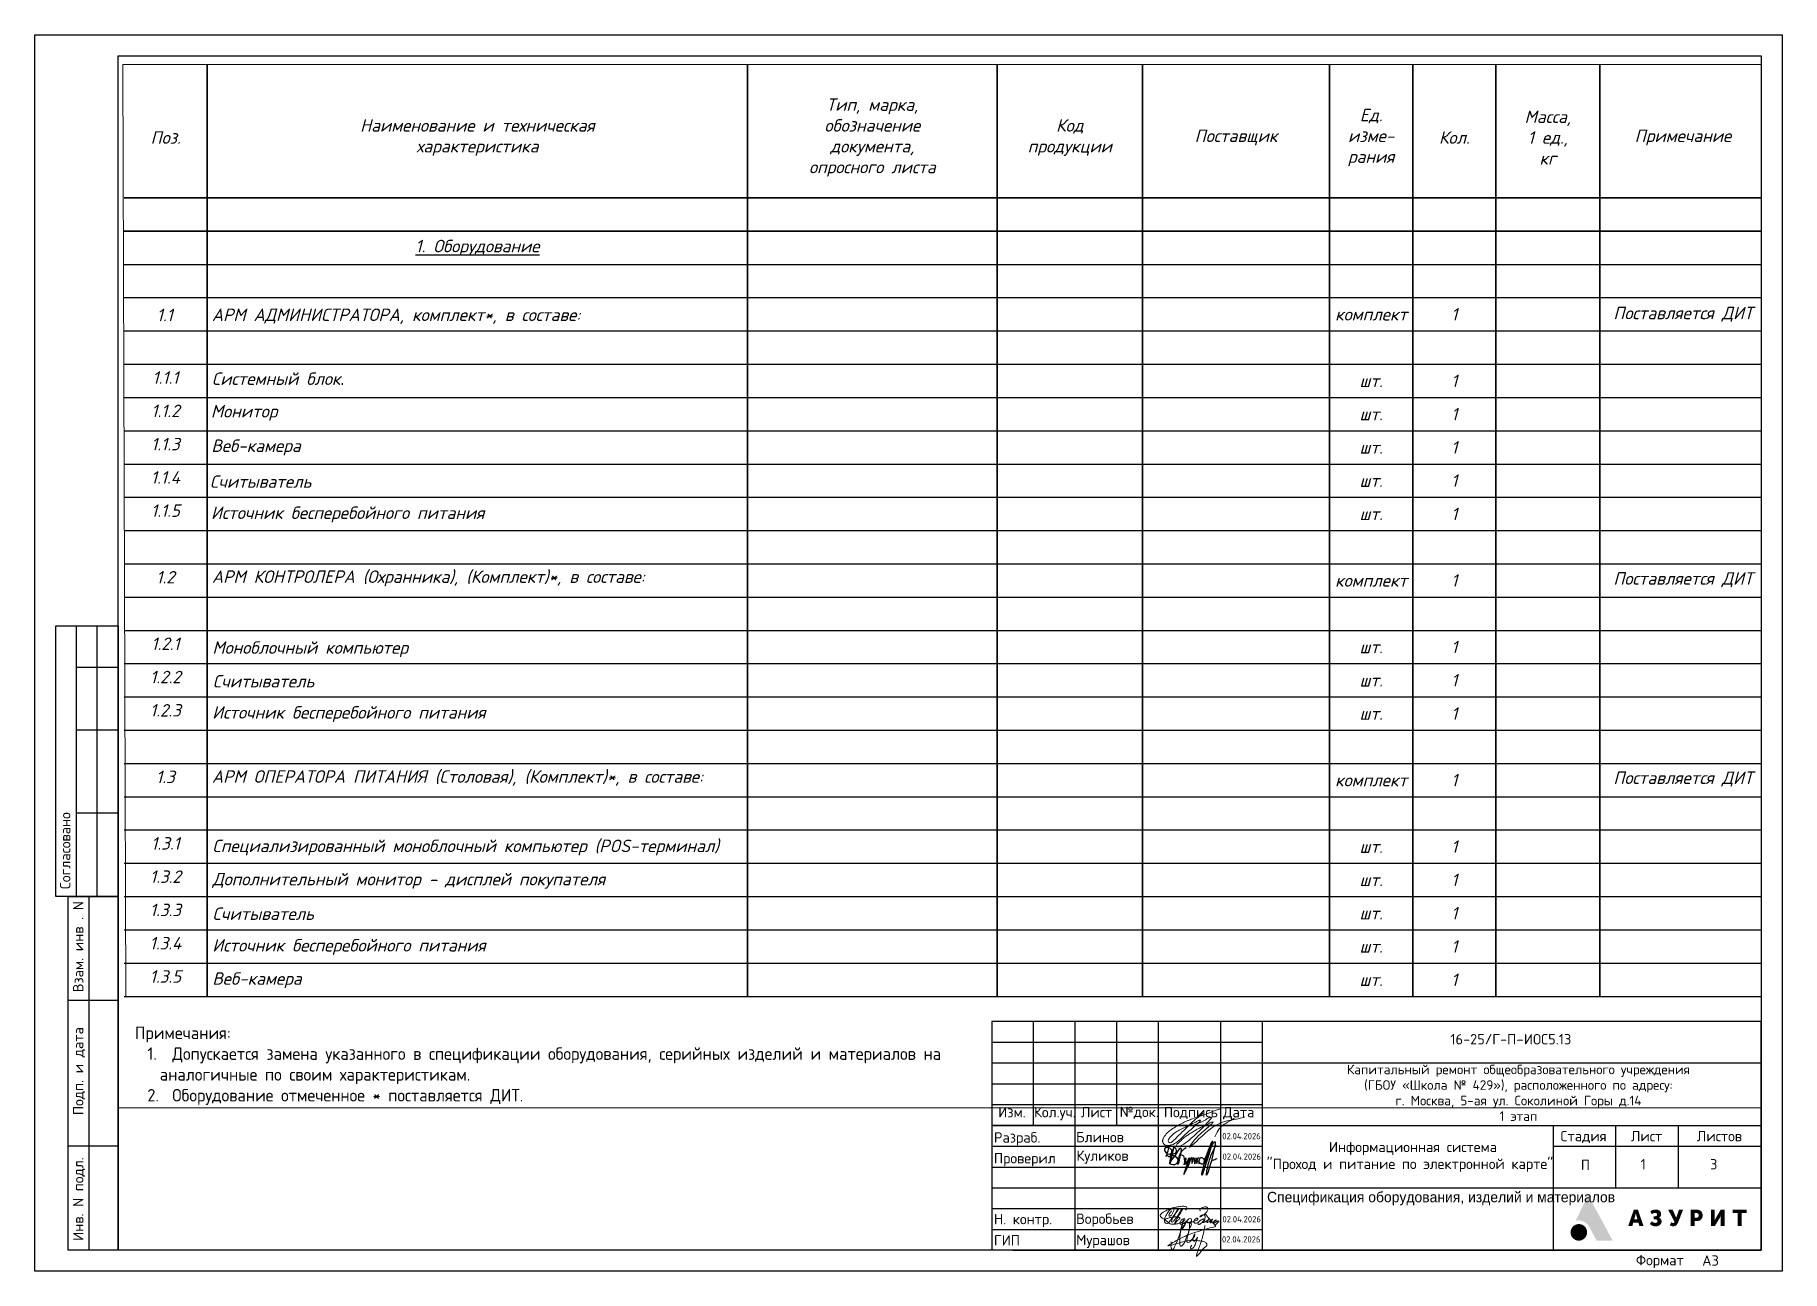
# Paper-space layout 'Спец1' of a CAD drawing. Header units: millimetres. Extents: x -24 to 396, y -9 to 288.
# The model-space entities are those that its viewports show. They can reach past a viewport. Long polylines and large blocks are cut down to what shows.
import ezdxf
from ezdxf.enums import TextEntityAlignment as Align

# ---------------------------------------------------------------- set-up
doc = ezdxf.new("R2018")
doc.units = ezdxf.units.MM
doc.layers.get('DEFPOINTS').update_dxf_attribs({"color": 252, "lineweight": 9})
for name, color, linetype, lineweight in [('7 - тонкая  текст - 02', 5, 'Continuous', 20), ('G-____-TTLB-OTLN', 7, 'Continuous', 25), ('моя подпись', 5, 'Continuous', 30), ('подписи', 7, 'Continuous', 20), ('Рамка', 7, 'Continuous', 30), ('ТХ-Мебель', 7, 'Continuous', 9)]:
    doc.layers.add(name, color=color, linetype=linetype, lineweight=lineweight)
for name, color, linetype in [('_STAMP', 7, 'Continuous'), ('оф_рамка', 7, 'Continuous'), ('текст', 7, 'Continuous')]:
    doc.layers.add(name, color=color, linetype=linetype)
doc.styles.add('GOST-2.304_Type-B_italic', font='GOST_Common Italic.ttf')
doc.styles.add('ISOPEUR', font='isocpeur.ttf')
doc.styles.add('KOSTY_STYLE', font='isocpeur.ttf')
doc.styles.get("Standard").update_dxf_attribs({"font": 'romans.shx'})
doc.styles.add('хХх', font='isocpeui.ttf', dxfattribs={"height": 3})

# ---------------------------------------------------------------- blocks, each defined once
blk = doc.blocks.new('Богдановский')
at = {"layer": 'моя подпись', "lineweight": 18}
for points in [[(-108.17, -48.35), (-108.17, -48.35), (-108.4, -48.4), (-108.51, -48.41), (-108.63, -48.41), (-108.96, -48.36), (-109.28, -48.14), (-109.4, -47.96), (-109.48, -47.74), (-109.49, -47.57), (-109.49, -47.45), (-109.48, -47.35), (-109.46, -47.25), (-109.41, -47.05), (-109.33, -46.75), (-109.16, -46.46), (-108.83, -45.86), (-108.15, -45.09), (-107.12, -44.21), (-106.54, -43.77), (-106.03, -43.38), (-105.36, -42.93), (-105, -42.7), (-104.16, -42.21), (-102.5, -41.3), (-101.77, -40.96), (-99.35, -39.48), (-99.35, -39.48), (-99.35, -39.48)], [(-102.45, -40.83), (-102.66, -41.1), (-102.92, -41.43), (-103.15, -41.69), (-103.4, -41.97), (-104.34, -43), (-107.48, -47.5), (-107.75, -47.66), (-107.91, -47.77), (-108.13, -47.76), (-108.35, -47.58), (-108.38, -47.37), (-108.36, -47.17), (-108.3, -46.98), (-108.18, -46.75), (-107.97, -46.41), (-107.73, -46.11), (-107.26, -45.56), (-106.77, -45.13), (-106.12, -44.61), (-104.73, -43.72), (-103.88, -43.05), (-103.57, -42.85), (-103.3, -42.61), (-103.08, -42.46), (-102.88, -42.33), (-102.82, -42.32), (-102.78, -42.32), (-102.73, -42.34), (-102.67, -42.35), (-102.83, -42.65), (-103.13, -43.12), (-104.64, -44.83), (-106.04, -46.84), (-107.19, -47.9), (-107.48, -48.11), (-107.71, -48.2), (-107.86, -48.26), (-108.17, -48.35), (-108.17, -48.35), (-108.17, -48.35), (-108.17, -48.35), (-108.17, -48.35)], [(-103.78, -43.46), (-101.92, -42.35), (-101.37, -41.73), (-101.14, -41.6), (-100.97, -41.5), (-100.71, -41.4), (-100.66, -41.4), (-100.64, -41.4), (-100.62, -41.44), (-100.62, -41.47), (-100.63, -41.5), (-100.63, -41.51), (-100.64, -41.54), (-100.65, -41.57), (-100.7, -41.68), (-100.76, -41.78), (-101.61, -43.12), (-102.17, -43.97), (-103.73, -46.01), (-104.81, -47.2), (-106.34, -48.62), (-106.87, -48.13), (-105.81, -46.85), (-105.13, -46.06), (-104.59, -45.52), (-103.91, -44.92), (-103.2, -44.37), (-102.51, -43.77), (-101.3, -42.99), (-100.92, -42.65), (-100.65, -42.43), (-100.46, -42.3), (-100.04, -42.21), (-100.36, -42.52), (-100.43, -42.92), (-103, -45.67), (-104.96, -49.81), (-99.89, -42.39), (-96.68, -41.34), (-94.15, -40.34), (-94.15, -40.19)], [(-95.91, -40.67), (-96.18, -40.87), (-96.36, -41.04), (-96.74, -41.37), (-98.3, -42.66), (-98.85, -43.47), (-99.34, -45.15)]]:
    blk.add_open_spline(points, degree=3, dxfattribs=at)
blk = doc.blocks.new('878')
at = {"color": 212, "lineweight": 20}
for points in [[(85.7, -2609.23), (85.95, -2608.94), (86.01, -2608.58), (85.71, -2608.38), (84.85, -2608.3), (83.76, -2608.44), (82.96, -2608.63), (81.5, -2609.12), (80.32, -2609.74), (79.62, -2610.53), (79.86, -2610.94), (80.36, -2611.31), (81.03, -2611.78), (81.54, -2612.18), (82.01, -2612.48), (83.03, -2612.58), (84.07, -2612.41), (84.93, -2612.07), (85.29, -2611.88), (85.51, -2611.64), (85.51, -2611.34), (84.74, -2611.54), (84.55, -2611.76), (84.39, -2612.09), (84.36, -2612.37), (84.49, -2612.56), (84.82, -2612.58), (85.08, -2612.5), (85.28, -2612.41), (85.67, -2612.14), (86.02, -2611.83), (85.23, -2613.07), (84.82, -2613.86), (84.98, -2613.67), (85.68, -2612.52), (86.16, -2611.67), (86.48, -2611.33), (87.06, -2611.35), (87.14, -2611.72), (87.03, -2611.95), (86.8, -2612.11), (86.36, -2612.16), (86.1, -2612.07), (86.03, -2611.94)], [(82.34, -2609.4), (82.02, -2609.78), (81.76, -2610.19), (81.77, -2610.61), (81.93, -2610.64), (82.16, -2610.53), (82.56, -2609.93), (82.84, -2609.27), (82.82, -2608.69), (82.69, -2608.62), (82.41, -2608.73), (82.05, -2609.03), (81.27, -2610.05), (80.71, -2611.19), (80.67, -2612.05), (80.9, -2612.38), (81.3, -2612.43), (81.92, -2611.86), (82.51, -2611.03), (83.12, -2610.18), (83.76, -2609.36), (83.98, -2609.08), (84.06, -2608.8), (84, -2608.79), (83.81, -2608.97), (83.58, -2609.4), (82.76, -2610.96), (82.42, -2611.6), (82.38, -2612.12), (82.67, -2612.06), (82.89, -2611.82), (83.64, -2610.83), (84.35, -2609.68), (84.69, -2609.08), (84.85, -2608.92), (84.93, -2608.93), (84.89, -2609.18), (84.68, -2609.56), (83.71, -2611.25), (83.04, -2612.51), (83.62, -2611.87), (84.17, -2611.37), (84.34, -2611.14), (84.21, -2611), (83.2, -2610.83), (82.86, -2610.86), (81.91, -2611.03), (81.19, -2611.26), (80.69, -2611.58), (80.62, -2611.76)], [(86.03, -2611.94), (86.08, -2612.14), (86.37, -2612.31), (86.76, -2612.26), (87.06, -2612.17), (87.3, -2612.09), (87.52, -2612), (87.76, -2611.91), (88.3, -2611.7), (88.6, -2611.54), (88.67, -2611.34), (88.6, -2611.22), (88.36, -2611.19), (88.16, -2611.29), (87.94, -2611.48), (87.78, -2611.71), (87.72, -2611.93), (87.75, -2612.15), (87.85, -2612.3), (88.01, -2612.36), (88.21, -2612.37), (88.5, -2612.3), (88.61, -2612.24), (88.86, -2612.07), (89.08, -2611.86), (89.16, -2611.77), (89.26, -2611.68)], [(89.25, -2609.37), (89.1, -2609.2), (89.47, -2608.8), (90.05, -2608.5), (90.82, -2608.52), (91.09, -2608.85), (90.89, -2609.49), (90.43, -2610), (89.98, -2610.34), (89.56, -2610.65), (89.29, -2610.81), (89.16, -2610.78), (89.23, -2610.66), (89.32, -2610.6), (89.49, -2610.52), (89.79, -2610.42), (89.89, -2610.4), (90.03, -2610.38), (90.17, -2610.38), (90.31, -2610.5), (90.38, -2610.65), (90.4, -2610.88), (90.32, -2611.23), (90.17, -2611.55), (89.96, -2611.84), (89.65, -2612.16), (89.31, -2612.48), (89.07, -2612.62), (88.84, -2612.68), (88.73, -2612.63), (88.74, -2612.35), (89.26, -2611.68), (89.48, -2611.54), (89.69, -2611.44), (89.88, -2611.38), (90.08, -2611.35), (90.3, -2611.41), (90.23, -2611.64), (90.05, -2611.89), (89.92, -2612.06), (89.89, -2612.15), (90.07, -2612.18), (90.35, -2612.07), (90.51, -2611.99), (90.77, -2611.86), (90.9, -2611.76), (91.04, -2611.65), (91.19, -2611.52), (91.28, -2611.42), (91.39, -2611.32), (91.33, -2611.41), (91.12, -2611.64), (90.95, -2611.81), (90.84, -2611.94), (90.81, -2612.01), (90.83, -2612.13), (90.96, -2612.18), (91.06, -2612.15), (91.28, -2612.07), (91.54, -2611.89), (91.72, -2611.72), (91.89, -2611.59), (92.07, -2611.45), (92.25, -2611.36), (92.09, -2611.53), (91.91, -2611.69), (91.72, -2611.9), (91.63, -2612.03), (91.62, -2612.24), (91.71, -2612.27), (91.99, -2612.19), (92.14, -2612.11), (92.46, -2611.92), (92.63, -2611.8), (92.78, -2611.7), (92.87, -2611.64), (93, -2611.58), (93.01, -2611.58), (92.68, -2611.89), (92.53, -2611.99), (92.43, -2612.09), (92.36, -2612.19), (92.38, -2612.32), (92.6, -2612.3), (92.78, -2612.19), (92.95, -2612.09), (93.08, -2612), (93.24, -2611.92), (93.35, -2611.86), (93.44, -2611.84), (93.57, -2611.82), (93.69, -2611.88), (93.63, -2612), (93.47, -2612.18), (93.28, -2612.37), (93.12, -2612.55), (93.08, -2612.6), (93.05, -2612.64), (93.01, -2612.68), (92.98, -2612.71), (92.93, -2612.78)]]:
    blk.add_spline(points, degree=3, dxfattribs=at)
blk = doc.blocks.new('Мурашов АВ')
at = {"layer": 'подписи'}
for points in [[(44396.88, 26784.99), (44396.72, 26783.99), (44396.54, 26783.2), (44396.2, 26782.04), (44395.85, 26781.03), (44395.46, 26779.92), (44395.35, 26779.44), (44395.9, 26779.97), (44396.5, 26780.75), (44397.25, 26781.62), (44396.94, 26782), (44395.99, 26782.22), (44394.93, 26782.34), (44392.66, 26781.98), (44391.09, 26781.54), (44390.24, 26781.32), (44391.66, 26782.22), (44393.26, 26783.04), (44395.26, 26783.81), (44396.73, 26784.24), (44398.22, 26784.65), (44398.82, 26784.91), (44398.65, 26785.14), (44396.89, 26787.11)], [(44390.79, 26782.08), (44390.79, 26781.37), (44390.79, 26781.09), (44390.95, 26780.73), (44391.12, 26780.63), (44391.27, 26780.84), (44391.79, 26781.87), (44393.05, 26786.06), (44392.37, 26782.86), (44392.37, 26781.85), (44392.37, 26781.56), (44392.52, 26781.29), (44392.8, 26781.39), (44393.45, 26782.57), (44393.85, 26783.52), (44394.23, 26784.67), (44394.44, 26785.36), (44394.29, 26785.48), (44394.11, 26784.65), (44393.79, 26783.19), (44393.65, 26782.37), (44393.65, 26782.06), (44394.05, 26781.97), (44394.29, 26782.18), (44395.09, 26783.35), (44395.09, 26783.44), (44394.74, 26782.4), (44394.87, 26782.15), (44395.25, 26782.4), (44395.57, 26782.92), (44395.27, 26781.92), (44394.95, 26781.2), (44394.58, 26780.84), (44394.35, 26780.84), (44394.53, 26781.46)]]:
    blk.add_spline(points, degree=3, dxfattribs=at)
blk = doc.blocks.new('Куликов Д.В.')
at = {"color": 0, "linetype": 'ByBlock'}
for points in [[(-14, 205), (-45, 97), (-47, 92), (-34, 106), (-19, 94), (25, 170), (-65, 185), (2, 120), (51, 207), (1, 2), (50, 192), (55, 201), (76, 140), (31, 115), (82, 84), (76, -2), (6, 1), (45, 73), (136, 194), (99, -8), (134, 132), (200, 200)], [(419, 25), (521, 277), (392, -135), (431, 21), (554, 271), (447, -138), (477, 17), (565, 233)], [(129, 114), (168, 98), (175, -10), (198, 75), (193, -2), (236, 69), (171, -123), (263, 73), (266, 81), (271, 4), (293, 81), (307, 1), (329, 78), (330, 6), (349, 73), (354, 78)], [(335, 37), (351, 29), (359, 3), (373, 74), (410, 68), (399, -1), (359, 25), (360, 38)], [(523, 47), (579, 66)]]:
    blk.add_spline(points, degree=3, dxfattribs=at)
blk = doc.blocks.new('Логотип Азурит')
at = {"layer": '_STAMP', "linetype": 'Continuous', "true_color": 0x2a3756}
h = blk.add_hatch(color=159, dxfattribs=at)
h.dxf.hatch_style = 1
h.paths.add_polyline_path([(-39.4, 8.5), (-40.02, 9.65), (-40.61, 10.74), (-41.14, 11.7), (-41.62, 12.59), (-41.79, 12.89), (-41.86, 13.01), (-41.91, 12.94), (-41.99, 12.78), (-42.39, 11.96), (-42.77, 11.18), (-43.09, 10.5), (-43.47, 9.72), (-44.18, 8.26), (-44.5, 7.6), (-44.73, 7.14), (-44.85, 6.9), (-44.7, 6.93), (-44.51, 6.95), (-44.27, 6.97), (-44.09, 6.97), (-43.91, 6.96), (-43.74, 6.94), (-43.56, 6.91), (-43.39, 6.87), (-43.22, 6.81), (-43.05, 6.75), (-42.89, 6.68), (-42.73, 6.59), (-42.58, 6.5), (-42.43, 6.4), (-42.29, 6.29), (-42.15, 6.17), (-42.03, 6.04), (-41.91, 5.91), (-41.79, 5.77), (-41.72, 5.65), (-41.63, 5.5), (-41.3, 4.9), (-41.02, 4.39), (-40.57, 3.56), (-40.05, 2.59), (-39.78, 2.11), (-37.86, 2.11), (-36.5, 2.11), (-35.94, 2.12), (-36.48, 3.13), (-36.82, 3.75), (-37.16, 4.37), (-37.67, 5.33), (-38.2, 6.3), (-38.54, 6.93), (-38.87, 7.53)])
h = blk.add_hatch(color=159, dxfattribs=at)
h.dxf.hatch_style = 1
h.paths.add_polyline_path([(-29.3, 7.88), (-29.63, 8.84), (-29.86, 9.53), (-30.37, 9.54), (-30.87, 9.54), (-30.93, 9.38), (-31.26, 8.4), (-31.64, 7.27), (-31.97, 6.31), (-32.19, 5.64), (-32.05, 5.63), (-31.71, 5.62), (-31.23, 5.62), (-31.11, 6.03), (-30.99, 6.44), (-30.37, 6.44), (-29.75, 6.44), (-29.63, 6.03), (-29.52, 5.62), (-29.03, 5.62), (-28.54, 5.62), (-28.6, 5.8), (-28.93, 6.79)])
h.paths.add_polyline_path([(-30.77, 7.21), (-30.74, 7.31), (-30.56, 7.93), (-30.43, 8.43), (-30.39, 8.59), (-30.37, 8.65), (-30.35, 8.64), (-30.31, 8.45), (-30.22, 8.08), (-30.11, 7.66), (-30.01, 7.33), (-29.97, 7.21), (-30.37, 7.21)], flags=16)
h = blk.add_hatch(color=159, dxfattribs=at)
h.dxf.hatch_style = 1
h.paths.add_polyline_path([(-24.39, 7.35), (-24.47, 7.43), (-24.56, 7.5), (-24.66, 7.56), (-24.81, 7.65), (-24.74, 7.69), (-24.65, 7.75), (-24.55, 7.86), (-24.45, 7.97), (-24.38, 8.09), (-24.35, 8.18), (-24.32, 8.25), (-24.31, 8.34), (-24.3, 8.45), (-24.3, 8.65), (-24.31, 8.73), (-24.34, 8.82), (-24.41, 8.99), (-24.51, 9.14), (-24.63, 9.28), (-24.78, 9.39), (-24.95, 9.48), (-25.13, 9.55), (-25.34, 9.59), (-25.56, 9.6), (-25.74, 9.6), (-25.91, 9.58), (-26.08, 9.55), (-26.23, 9.51), (-26.39, 9.46), (-26.53, 9.39), (-26.67, 9.32), (-26.8, 9.23), (-26.9, 9.15), (-26.81, 8.98), (-26.64, 8.66), (-26.54, 8.5), (-26.51, 8.5), (-26.46, 8.54), (-26.35, 8.61), (-26.21, 8.67), (-26.07, 8.73), (-25.93, 8.77), (-25.82, 8.79), (-25.72, 8.79), (-25.62, 8.79), (-25.53, 8.76), (-25.46, 8.73), (-25.39, 8.68), (-25.34, 8.62), (-25.3, 8.55), (-25.26, 8.45), (-25.26, 8.36), (-25.27, 8.27), (-25.32, 8.18), (-25.36, 8.13), (-25.39, 8.08), (-25.44, 8.05), (-25.49, 8.02), (-25.63, 7.99), (-25.84, 7.98), (-26.1, 7.97), (-26.1, 7.6), (-26.1, 7.24), (-25.78, 7.23), (-25.54, 7.21), (-25.45, 7.2), (-25.38, 7.18), (-25.33, 7.15), (-25.28, 7.12), (-25.25, 7.08), (-25.21, 7.02), (-25.19, 6.96), (-25.17, 6.9), (-25.17, 6.76), (-25.18, 6.7), (-25.2, 6.64), (-25.23, 6.58), (-25.26, 6.53), (-25.31, 6.49), (-25.37, 6.45), (-25.44, 6.43), (-25.52, 6.41), (-25.69, 6.39), (-25.78, 6.39), (-25.87, 6.41), (-26, 6.45), (-26.16, 6.51), (-26.3, 6.6), (-26.43, 6.69), (-26.53, 6.76), (-26.77, 6.45), (-26.93, 6.26), (-26.97, 6.2), (-26.98, 6.15), (-26.97, 6.11), (-26.94, 6.07), (-26.82, 5.97), (-26.62, 5.84), (-26.41, 5.73), (-26.19, 5.65), (-25.97, 5.59), (-25.78, 5.57), (-25.53, 5.57), (-25.3, 5.58), (-25.12, 5.61), (-24.99, 5.65), (-24.87, 5.71), (-24.75, 5.78), (-24.64, 5.85), (-24.54, 5.94), (-24.45, 6.03), (-24.37, 6.13), (-24.31, 6.23), (-24.25, 6.37), (-24.21, 6.51), (-24.2, 6.66), (-24.2, 6.82), (-24.21, 6.94), (-24.24, 7.06), (-24.28, 7.16), (-24.33, 7.26)])
h = blk.add_hatch(color=159, dxfattribs=at)
h.dxf.hatch_style = 1
h.paths.add_polyline_path([(-19.61, 8.04), (-19.36, 8.68), (-19.14, 9.22), (-19.03, 9.53), (-19.17, 9.54), (-19.52, 9.54), (-20.02, 9.54), (-20.05, 9.44), (-20.31, 8.65), (-20.59, 7.81), (-20.63, 7.68), (-20.66, 7.62), (-20.67, 7.61), (-20.7, 7.67), (-20.82, 7.97), (-21.01, 8.4), (-21.34, 9.1), (-21.54, 9.54), (-22.06, 9.54), (-22.58, 9.54), (-22.4, 9.17), (-21.88, 8.17), (-21.32, 7.06), (-21.11, 6.63), (-21.09, 6.56), (-21.1, 6.52), (-21.15, 6.45), (-21.21, 6.41), (-21.28, 6.38), (-21.37, 6.37), (-21.45, 6.37), (-21.55, 6.39), (-21.64, 6.43), (-21.74, 6.49), (-21.82, 6.53), (-21.86, 6.49), (-21.92, 6.39), (-22.11, 6.05), (-22.23, 5.85), (-22.18, 5.81), (-22.08, 5.75), (-21.95, 5.69), (-21.81, 5.63), (-21.69, 5.59), (-21.51, 5.57), (-21.31, 5.57), (-21.12, 5.59), (-20.97, 5.62), (-20.88, 5.66), (-20.79, 5.71), (-20.71, 5.77), (-20.63, 5.84), (-20.56, 5.93), (-20.48, 6.02), (-20.35, 6.23), (-20.28, 6.35), (-20.21, 6.51), (-19.92, 7.25)])
h = blk.add_hatch(color=159, dxfattribs=at)
h.dxf.hatch_style = 1
h.paths.add_polyline_path([(-14.46, 7.53), (-14.41, 7.64), (-14.37, 7.74), (-14.33, 7.96), (-14.31, 8.19), (-14.32, 8.41), (-14.37, 8.63), (-14.45, 8.83), (-14.5, 8.93), (-14.55, 9.02), (-14.62, 9.1), (-14.69, 9.18), (-14.81, 9.29), (-14.92, 9.37), (-15.06, 9.43), (-15.21, 9.49), (-15.33, 9.52), (-15.49, 9.53), (-16.3, 9.54), (-17.21, 9.54), (-17.21, 7.58), (-17.21, 5.62), (-16.73, 5.62), (-16.25, 5.62), (-16.25, 6.23), (-16.25, 6.83), (-15.87, 6.83), (-15.58, 6.84), (-15.35, 6.86), (-15.17, 6.91), (-14.99, 6.98), (-14.83, 7.08), (-14.69, 7.2), (-14.56, 7.36)])
h.paths.add_polyline_path([(-15.6, 7.68), (-15.67, 7.66), (-15.95, 7.66), (-16.25, 7.66), (-16.25, 8.2), (-16.25, 8.74), (-15.93, 8.73), (-15.64, 8.72), (-15.57, 8.7), (-15.51, 8.67), (-15.42, 8.6), (-15.35, 8.51), (-15.32, 8.45), (-15.3, 8.39), (-15.29, 8.19), (-15.29, 8.07), (-15.3, 8), (-15.32, 7.94), (-15.35, 7.88), (-15.39, 7.82), (-15.43, 7.78), (-15.53, 7.71)], flags=16)
h = blk.add_hatch(color=159, dxfattribs=at)
h.dxf.hatch_style = 1
h.paths.add_polyline_path([(-10.09, 7.82), (-9.98, 8.03), (-9.94, 8.12), (-9.95, 7.93), (-9.96, 7.49), (-9.97, 6.69), (-9.97, 5.62), (-9.5, 5.62), (-9.04, 5.62), (-9.04, 7.58), (-9.04, 9.54), (-9.51, 9.54), (-9.99, 9.54), (-10.36, 8.91), (-10.84, 8.1), (-11.03, 7.78), (-11.26, 7.34), (-11.37, 7.13), (-11.42, 7.05), (-11.41, 7.31), (-11.39, 7.78), (-11.39, 8.55), (-11.39, 9.54), (-11.86, 9.54), (-12.34, 9.54), (-12.34, 7.58), (-12.34, 5.62), (-11.86, 5.62), (-11.37, 5.62), (-11.18, 5.95), (-10.61, 6.89), (-10.31, 7.42)])
h = blk.add_hatch(color=159, dxfattribs=at)
h.dxf.hatch_style = 1
h.paths.add_polyline_path([(-3.74, 9.14), (-3.74, 9.54), (-5.42, 9.54), (-7.09, 9.54), (-7.09, 9.14), (-7.09, 8.74), (-6.5, 8.74), (-5.9, 8.74), (-5.9, 7.18), (-5.9, 5.62), (-5.43, 5.62), (-4.95, 5.62), (-4.95, 7.18), (-4.95, 8.74), (-4.35, 8.74), (-3.74, 8.74)])
at = {"layer": '_STAMP', "linetype": 'Continuous', "true_color": 0x1447b7}
h = blk.add_hatch(color=162, dxfattribs=at)
h.dxf.hatch_style = 1
h.paths.add_polyline_path([(-42.09, 4.22), (-42.11, 4.4), (-42.15, 4.58), (-42.2, 4.76), (-42.27, 4.93), (-42.35, 5.1), (-42.45, 5.26), (-42.57, 5.41), (-42.7, 5.55), (-42.8, 5.64), (-42.91, 5.72), (-43.14, 5.86), (-43.38, 5.97), (-43.63, 6.05), (-43.89, 6.09), (-44.15, 6.1), (-44.42, 6.07), (-44.55, 6.04), (-44.68, 6.01), (-44.87, 5.94), (-45.05, 5.85), (-45.22, 5.74), (-45.37, 5.62), (-45.51, 5.49), (-45.63, 5.35), (-45.75, 5.19), (-45.84, 5.03), (-45.92, 4.85), (-45.98, 4.67), (-46.03, 4.49), (-46.06, 4.29), (-46.07, 4.1), (-46.05, 3.9), (-46.02, 3.7), (-45.97, 3.51), (-45.92, 3.37), (-45.87, 3.24), (-45.8, 3.11), (-45.72, 2.99), (-45.64, 2.88), (-45.54, 2.77), (-45.44, 2.67), (-45.33, 2.57), (-45.22, 2.49), (-45.1, 2.41), (-44.98, 2.34), (-44.85, 2.28), (-44.72, 2.22), (-44.58, 2.18), (-44.44, 2.15), (-44.3, 2.13), (-44.05, 2.12), (-43.8, 2.14), (-43.57, 2.19), (-43.34, 2.26), (-43.12, 2.37), (-42.92, 2.5), (-42.73, 2.65), (-42.56, 2.83), (-42.44, 2.99), (-42.34, 3.15), (-42.26, 3.32), (-42.19, 3.49), (-42.14, 3.67), (-42.11, 3.85), (-42.09, 4.03)])
blk = doc.blocks.new('*U519')
for p, q in [((-0.11, 90), (-0.11, 155)), ((4.89, 90), (4.89, 155)), ((9.89, 90), (9.89, 155)), ((14.89, 5), (14.89, 155)), ((14.89, 145), (4.89, 145)), ((14.89, 130), (4.89, 130)), ((14.89, 110), (4.89, 110)), ((2.89, 5), (2.89, 90)), ((2.89, 90), (14.89, 90)), ((7.89, 5), (7.89, 90)), ((14.89, 65), (2.89, 65)), ((409.89, 60), (224.89, 60)), ((224.89, 60), (224.89, 5)), ((234.89, 60), (234.89, 35)), ((244.89, 60), (244.89, 5)), ((254.89, 60), (254.89, 35)), ((264.89, 60), (264.89, 5)), ((279.89, 60), (279.89, 5)), ((289.89, 60), (289.89, 5)), ((409.89, 5), (409.89, 60)), ((224.89, 55), (289.89, 55)), ((224.89, 50), (289.89, 50)), ((289.89, 50), (409.89, 50)), ((224.89, 45), (289.89, 45)), ((234.89, 45), (234.89, 45)), ((244.89, 45), (244.89, 45)), ((264.89, 45), (264.89, 45)), ((289.89, 45), (289.89, 45)), ((224.89, 40), (289.89, 40)), ((224.89, 35), (289.89, 35)), ((289.89, 35), (409.89, 35)), ((359.89, 35), (359.89, 5)), ((374.89, 35), (374.89, 20)), ((389.89, 35), (389.89, 20)), ((14.89, 30), (2.89, 30)), ((224.89, 30), (289.89, 30)), ((359.89, 30), (409.89, 30)), ((224.89, 25), (289.89, 25)), ((224.89, 20), (289.89, 20)), ((289.89, 20), (409.89, 20)), ((224.89, 15), (289.89, 15)), ((224.89, 10), (289.89, 10)), ((14.89, 5), (2.89, 5)), ((230, 5), (409.89, 5))]:
    blk.add_line(p, q)
for points in [[(-5.11, 297), (414.89, 297), (414.89, 0), (-5.11, 0)], [(14.89, 292), (409.89, 292), (409.89, 5), (14.89, 5)], [(-0.11, 155), (14.89, 155), (14.89, 90), (-0.11, 90)], [(2.89, 90), (14.89, 90), (14.89, 5), (2.89, 5)]]:
    blk.add_lwpolyline(points, close=True)
at = {"ltscale": 0.01}
blk.add_lwpolyline([(2.89, 90), (14.89, 90), (14.89, 5), (2.89, 5)], close=True, dxfattribs=at)
for points in [[(7.89, 5), (7.89, 90)], [(289.89, 60), (289.89, 5)], [(289.89, 50), (409.89, 50)], [(224.89, 40), (289.89, 40)], [(234.89, 40), (234.89, 35)], [(244.89, 40), (244.89, 35)], [(254.89, 40), (254.89, 35)], [(264.89, 40), (264.89, 35)], [(279.89, 40), (279.89, 35)], [(289.89, 35), (224.89, 35)], [(289.89, 35), (409.89, 35)], [(374.89, 35), (374.89, 30)], [(389.89, 35), (389.89, 30)], [(359.89, 30), (409.89, 30)]]:
    blk.add_lwpolyline(points)
at = {"color": 5, "xscale": 0.01968503937007874, "yscale": 0.01968503937007874, "zscale": 0.01968503937007874}
blk.add_blockref('Куликов Д.В.', (267.69, 25.73), dxfattribs=at)
at = {"linetype": 'Continuous'}
blk.add_blockref('Логотип Азурит', (410.12, 5.19), dxfattribs=at)
blk.add_blockref('Логотип Азурит', (410.12, 5.19), dxfattribs=at)
at = {"color": 172, "true_color": 0x1616e3, "xscale": 1.336226572991934, "yscale": 1.336226572991934, "zscale": 1.336226572991934}
blk.add_blockref('Мурашов АВ', (-59048.15, -35779.87), dxfattribs=at)
at = {"layer": '7 - тонкая  текст - 02', "color": 7, "lineweight": 100}
blk.add_blockref('878', (185.8, 2623.86), dxfattribs=at)
at = {"layer": 'моя подпись', "lineweight": 13, "xscale": 1.202324007451561, "yscale": 1.202324007451561, "zscale": 1.202324007451561, "rotation": 350.5099983470229}
blk.add_blockref('Богдановский', (405.26, 66.07), dxfattribs=at)
at = {"style": 'KOSTY_STYLE'}
for s, p in [('Согласовано', (3.42, 91.78)), ('Взам. инв . N', (6.55, 66.98)), ('Подп. и дата', (6.55, 37.46)), ('Инв. N подл.', (6.55, 7.24))]:
    blk.add_text(s, height=2.5, rotation=90, dxfattribs=at).set_placement(p)
for s, p in [('Изм.', (226.47, 36.94)), ('Кол.уч.', (235.06, 36.93)), ('Лист', (246.34, 36.94)), ('№', (255.66, 36.99)), ('док.', (259.04, 36.99)), ('Подпись', (266.28, 36.94)), ('Дата', (280.52, 36.94))]:
    blk.add_text(s, height=2.5, dxfattribs=at).set_placement(p)
for s, p in [('Стадия', (367.17, 32.43)), ('Лист', (382.33, 32.43)), ('Листов', (399.84, 32.43))]:
    blk.add_text(s, height=2.5, dxfattribs=at).set_placement(p, align=Align.MIDDLE_CENTER)
blk.add_text('Формат', height=2.5, dxfattribs=at).set_placement((379.75, 2.62), align=Align.MIDDLE_LEFT)
at = {"flags": 12}
blk.add_attdef('ДАТА_5', (13.45, 50.92), '', height=2, rotation=90, dxfattribs=at)
at = {"style": 'KOSTY_STYLE', "flags": 12}
for tag, p in [('РАЗРАБОТАЛ', (245.19, 30.93)), ('ЛИСТ', (380.88, 24.4)), ('ЛИСТОВ', (397.6, 24.4)), ('Н_КОНТРОЛЬ', (245.19, 11.31)), ('ТИП_ФОРМАТА', (395.7, 1.29))]:
    blk.add_attdef(tag, p, '', height=2.5, dxfattribs=at)
blk.add_attdef('ИНВ_НОМЕР', (12.81, 9.74), '', height=2.5, rotation=90, dxfattribs=at)
at = {"style": 'KOSTY_STYLE'}
for tag, p in [('ПРОВЕРИЛ', (245.23, 26.47)), ('ГИП', (245.19, 6.22))]:
    blk.add_attdef(tag, p, '', height=2.5, dxfattribs=at)
at = {"lineweight": 30}
blk.add_attdef('НАЗВАНИЕ_ТЕКУЩЕГО_ЛИСТА', text='', height=2.5, dxfattribs=at).set_placement((291.09, 19.02), align=Align.TOP_LEFT)
at = {"layer": 'G-____-TTLB-OTLN', "attachment_point": 1, "line_spacing_factor": 0.974696}
for s, insert, char_height, width, style in [('16-25/Г-П–ИОС5.13', (335.14, 56.95), 2.5, 43.743, 'KOSTY_STYLE'), ('\\pxqc;Капитальный ремонт общеобразовательного учреждения    \\P(ГБОУ «Школа № 429»), расположенного по адресу:                       \\Pг. Москва, 5-ая ул. Соколиной Горы д.14 \\P1 этап', (299.2, 49.59), 2.3, 104.6445, 'KOSTY_STYLE'), ('Разраб.', (225.43, 33.36), 2.5, 19.4367, 'KOSTY_STYLE'), ('02.04.2026', (280.32, 33.17), 1.5, 6.9369, 'ISOPEUR'), ('\\pxqc;{\\C256;\\c0;Информационная система \\P\\pq*;"Проход и питание по электронной карте"}', (291, 31.07), 2.5, 70.3494, 'KOSTY_STYLE'), ('02.04.2026', (280.37, 28.25), 1.5, 7.1512, 'ISOPEUR'), ('П', (366.52, 26.77), 2.5, 3.7776, 'KOSTY_STYLE'), ('Н. контр.', (225.43, 13.74), 2.5, 19.4367, 'KOSTY_STYLE'), ('02.04.2026', (280.36, 13.21), 1.5, 7.1512, 'ISOPEUR'), ('02.04.2026', (280.25, 8.37), 1.5, 7.1512, 'ISOPEUR')]:
    blk.add_mtext(s, dxfattribs=dict(at, insert=insert, char_height=char_height, width=width, style=style))
at = {"layer": 'G-____-TTLB-OTLN', "lineweight": 18, "char_height": 2.5, "width": 19.4367, "attachment_point": 1, "line_spacing_factor": 0.974696, "style": 'KOSTY_STYLE'}
for s, insert in [('Проверил', (225.43, 28.36)), ('ГИП', (225.43, 8.63))]:
    blk.add_mtext(s, dxfattribs=dict(at, insert=insert))

msp = doc.modelspace()

# ---------------------------------------------------------------- linework, layer by layer
at = {"layer": 'Рамка', "lineweight": 30}
for p, q in [((321916.394, -121109.425), (361388.898, -121109.425)), ((321916.394, -121908.868), (361388.898, -121908.868)), ((321916.394, -122708.311), (361388.898, -122708.311)), ((321916.394, -123507.754), (361388.898, -123507.754)), ((321916.394, -124307.197), (361388.898, -124307.197)), ((321916.394, -125106.641), (361388.898, -125106.641)), ((321916.394, -125906.084), (361388.898, -125906.084))]:
    msp.add_line(p, q, dxfattribs=at)
for points in [[(323915.002, -115513.323, 39.972, 39.972, 0), (323915.002, -137897.73, 0, 0, 0)], [(336905.953, -115513.323, 39.972, 39.972, 0), (336905.953, -137897.73, 0, 0, 0)], [(342901.776, -115513.323, 39.972, 39.972, 0), (342901.776, -137897.73, 0, 0, 0)], [(346399.34, -115513.323, 39.972, 39.972, 0), (346399.34, -137897.73, 0, 0, 0)], [(350896.207, -115513.323, 39.972, 39.972, 0), (350896.207, -137897.73, 0, 0, 0)], [(352894.815, -115513.323, 39.972, 39.972, 0), (352894.815, -137897.73, 0, 0, 0)], [(354893.423, -115513.323, 39.972, 39.972, 0), (354893.423, -137897.73, 0, 0, 0)], [(357391.683, -115513.323, 39.972, 39.972, 0), (357391.683, -137897.73, 0, 0, 0)]]:
    msp.add_lwpolyline(points, format="xyseb", dxfattribs=at)
at = {"layer": 'Рамка', "lineweight": 30, "const_width": 39.972}
for points in [[(321916.394, -118711.096), (361388.898, -118711.096)], [(321916.394, -119510.539), (361388.898, -119510.539)]]:
    msp.add_lwpolyline(points, dxfattribs=at)
at = {"layer": 'Рамка', "lineweight": 30}
for points in [[(321916.394, -120309.982), (361388.898, -120309.982)], [(321916.394, -126705.527), (361388.898, -126705.527)], [(321916.394, -127504.97), (361388.898, -127504.97)], [(321916.394, -128304.413), (361388.898, -128304.413)], [(321916.394, -129103.856), (361388.898, -129103.856)], [(321916.394, -129903.299), (361388.898, -129903.299)], [(321916.394, -130702.742), (361388.898, -130702.742)], [(321916.394, -131502.186), (361388.898, -131502.186)], [(321916.394, -132301.629), (361388.898, -132301.629)], [(321916.394, -133101.072), (361388.898, -133101.072)], [(321916.394, -133900.515), (361388.898, -133900.515)], [(321916.394, -134699.958), (361388.898, -134699.958)], [(321916.394, -135499.401), (361388.898, -135499.401)], [(321916.394, -136298.844), (361388.898, -136298.844)], [(321916.394, -137098.287), (361388.898, -137098.287)], [(321916.394, -137897.73), (361388.898, -137897.73)]]:
    msp.add_lwpolyline(points, dxfattribs=at)
at = {"layer": 'ТХ-Мебель'}
msp.add_lwpolyline([(321889.978, -115510.79), (361388.898, -115510.79), (361388.898, -137897.73), (321955.211, -137897.73)], close=True, dxfattribs=at)

# ---------------------------------------------------------------- texts
at = {"layer": 'текст', "color": 0, "lineweight": 30, "style": 'хХх'}
for s, insert, char_height, width, attachment_point in [('\\pxt2;Тип, марка,\\Pобозначение\\Pдокумента,\\Pопросного листа', (339903.865, -117262.105), 299.79117, 5995.82336, 5), ('\\pxt2;Ед.\\Pизме-\\Pрания', (351895.511, -117262.105), 299.7912, 1998.60779, 5), ('\\pxt2;Масса,\\P1 ед.,\\Pкг', (356142.553, -117262.105), 299.79117, 2498.25974, 5), ('\\pxt2;Поз.', (322915.698, -117262.105), 299.7912, 1998.60779, 5), ('\\pxt2;Наименование и техническая\\Pхарактеристика', (330410.478, -117262.105), 299.79117, 12990.95062, 5), ('\\pxt2;Код \\Pпродукции', (344650.558, -117262.105), 299.7912, 3497.56363, 5), ('\\pxt2;Поставщик', (348647.774, -117262.105), 299.79117, 4496.86752, 5), ('\\pxt0;Кол.', (353894.119, -117262.105), 299.7912, 1998.60779, 5), ('\\pxt2;Примечание', (359390.291, -117262.105), 299.79117, 3997.21558, 5), ('\\pt6;{\\L1. \\fISOCPEUR|b0|i1|c204|p34;Оборудование}', (330410.478, -119910.26), 299.79117, 12990.95062, 5), ('\\pt6;1.1', (322893.539, -121526.403), 299.7912, 1998.60779, 5), ('\\pxt2;{\\C256;АРМ АДМИНИСТРАТОРА, комплект*, в составе:}', (324026.439, -121556.305), 299.79117, 12891.02023, 4), ('\\pt6;1', (353894.119, -121509.147), 299.7912, 1998.60779, 5), ('\\pxt2;Поставляется ДИТ', (359394.25, -121509.147), 299.79117, 4119.11366, 5), ('\\pt6;{\\fISOCPEUR|b0|i1|c204|p34;комплект}', (351895.511, -121509.147), 299.79117, 1998.60779, 5), ('\\pxt2;1.1.1', (322910.657, -123029.84), 299.79117, 1998.60779, 5), ('\\pxt2;Системный блок{\\fArial Narrow|b0|i0|c204|p34;\\C256;.}', (324027.254, -123057.344), 299.79117, 12891.02023, 4), ('\\pxt2;шт.', (351895.511, -123108.033), 299.7912, 1998.60779, 5), ('\\pt6;1', (353894.119, -123108.033), 299.7912, 1998.60779, 5), ('\\pxt2;1.1.2', (322910.657, -123829.283), 299.79117, 1998.60779, 5), ('\\pxt2; Монитор ', (323812.745, -123879.947), 299.79117, 12891.02023, 4), ('\\pxt2;шт.', (351895.511, -123907.476), 299.7912, 1998.60779, 5), ('\\pt6;1', (353894.119, -123907.476), 299.7912, 1998.60779, 5), ('\\pxt2;1.1.3', (322910.657, -124628.727), 299.79117, 1998.60779, 5), ('\\pxt2; Веб-камера ', (323823.875, -124708.481), 299.79117, 12891.02023, 4), ('\\pxt2;шт.', (351895.511, -124706.919), 299.7912, 1998.60779, 5), ('\\pt6;1', (353894.119, -124706.919), 299.7912, 1998.60779, 5), ('\\pxt2;1.1.4', (322910.657, -125428.17), 299.79117, 1998.60779, 5), ('\\pxt2; Считыватель', (323788.801, -125528.758), 299.79117, 12891.02023, 4), ('\\pxt2;шт.', (351895.511, -125506.362), 299.7912, 1998.60779, 5), ('\\pt6;1', (353894.119, -125506.362), 299.7912, 1998.60779, 5), ('\\pxt2;1.1.5', (322910.657, -126227.613), 299.79117, 1998.60779, 5), ('\\pxt2; Источник бесперебойного питания', (323814.217, -126318.807), 299.79117, 12891.02023, 4), ('\\pxt2;шт.', (351895.511, -126305.805), 299.7912, 1998.60779, 5), ('\\pt6;1', (353894.119, -126305.805), 299.7912, 1998.60779, 5), ('\\pxt2;1.2', (322910.657, -127826.499), 299.7912, 1998.60779, 5), ('\\pxt2;АРМ КОНТРОЛЕРА (Охранника), (Комплект)*, в составе:', (324027.254, -127854.003), 299.79117, 12891.02023, 4), ('\\pt6;{\\fISOCPEUR|b0|i1|c204|p34;комплект}', (351895.511, -127904.692), 299.79117, 1998.60779, 5), ('\\pt6;1', (353894.119, -127904.692), 299.7912, 1998.60779, 5), ('\\pxt2;Поставляется ДИТ', (359394.25, -127887.746), 299.79117, 4119.11366, 5), ('\\pxt2;1.2.1', (322910.657, -129425.385), 299.79117, 1998.60779, 5), ('\\pt6;1', (353894.119, -129503.578), 299.7912, 1998.60779, 5), ('\\pxt2;Моноблочный компьютер', (324039.273, -129557.79), 299.79117, 12891.02023, 4), ('\\pxt2;шт.', (351895.511, -129503.578), 299.7912, 1998.60779, 5), ('\\pxt2;1.2.2', (322910.657, -130224.828), 299.79117, 1998.60779, 5), ('\\pxt2;Считыватель', (324049.32, -130325.416), 299.79117, 12891.02023, 4), ('\\pt6;1', (353894.119, -130303.021), 299.7912, 1998.60779, 5), ('\\pxt2;шт.', (351895.511, -130303.021), 299.7912, 1998.60779, 5), ('\\pxt2;1.2.3', (322910.657, -131024.271), 299.79117, 1998.60779, 5), ('\\pxt2;Источник бесперебойного питания', (324034.25, -131115.466), 299.79117, 12891.02023, 4), ('\\pt6;1', (353894.119, -131102.464), 299.7912, 1998.60779, 5), ('\\pxt2;шт.', (351895.511, -131102.464), 299.7912, 1998.60779, 5), ('\\pxt2;1.3', (322910.657, -132623.158), 299.7912, 1998.60779, 5), ('\\pxt2;АРМ ОПЕРАТОРА ПИТАНИЯ (Столовая), (Комплект)*, в составе:', (324027.254, -132650.662), 299.79117, 12891.02023, 4), ('\\pt6;{\\fISOCPEUR|b0|i1|c204|p34;комплект}', (351895.511, -132701.35), 299.79117, 1998.60779, 5), ('\\pt6;1', (353894.119, -132701.35), 299.7912, 1998.60779, 5), ('\\pxt2;Поставляется ДИТ', (359394.25, -132676.21), 299.79117, 4119.11366, 5), ('\\pxt2;1.3.1', (322910.657, -134222.044), 299.79117, 1998.60779, 5), ('\\pxt2;Специализированный моноблочный компьютер (POS-терминал) ', (324040.052, -134322.632), 299.79117, 12891.02023, 4), ('\\pxt2;шт.', (351895.511, -134300.236), 299.7912, 1998.60779, 5), ('\\pt6;1', (353894.119, -134300.236), 299.7912, 1998.60779, 5), ('\\pxt2;1.3.2', (322910.657, -135021.487), 299.79117, 1998.60779, 5), ('\\pxt2;Дополнительный монитор - дисплей покупателя', (324041.02, -135122.075), 299.79117, 12891.02023, 4), ('\\pxt2;шт.', (351895.511, -135099.68), 299.7912, 1998.60779, 5), ('\\pt6;1', (353894.119, -135099.68), 299.7912, 1998.60779, 5), ('\\pxt2;1.3.3', (322910.657, -135820.93), 299.79117, 1998.60779, 5), ('\\pxt2;Считыватель', (324041.329, -135912.124), 299.79117, 12891.02023, 4), ('\\pxt2;шт.', (351895.511, -135899.123), 299.7912, 1998.60779, 5), ('\\pt6;1', (353894.119, -135899.123), 299.7912, 1998.60779, 5), ('\\pxt2;1.3.4', (322910.657, -136620.373), 299.79117, 1998.60779, 5), ('\\pxt2;Источник бесперебойного питания ', (324037.078, -136711.568), 299.79117, 12891.02023, 4), ('\\pxt2;шт.', (351895.511, -136698.566), 299.7912, 1998.60779, 5), ('\\pt6;1', (353894.119, -136698.566), 299.7912, 1998.60779, 5), ('\\pxt2;1.3.5', (322910.657, -137419.816), 299.79117, 1998.60779, 5), ('\\pxt2;Веб-камера', (324037.078, -137511.011), 299.79117, 12891.02023, 4), ('\\pxt2;шт.', (351895.511, -137498.009), 299.7912, 1998.60779, 5), ('\\pt6;1', (353894.119, -137498.009), 299.7912, 1998.60779, 5)]:
    msp.add_mtext(s, dxfattribs=dict(at, insert=insert, char_height=char_height, width=width, attachment_point=attachment_point))
at = {"layer": 'текст', "color": 7, "lineweight": 25, "ltscale": 100, "insert": (332587.917, -138624.855), "char_height": 299.734067, "width": 20823.82627, "attachment_point": 2, "style": 'GOST-2.304_Type-B_italic'}
msp.add_mtext('\\pxql;{\\fGOST Common|b0|i0|c204|p34;Примечания\\fGOST Common|b0|i0|c0|p34;:\\P\\pi-1,l2,t3;1.^I\\fGOST Common|b0|i0|c204|p34;Допускается замена указанного в спецификации оборудования\\fGOST Common|b0|i0|c0|p34;, \\fGOST Common|b0|i0|c204|p34;серийных изделий и материалов на аналогичные по своим характеристикам\\fGOST Common|b0|i0|c0|p34;.\\P2.^I\\fGOST Common|b0|i0|c204|p34;Оборудование отмеченное \\fGOST Common|b0|i0|c0|p34;* \\fGOST Common|b0|i0|c204|p34;поставляется ДИТ\\fGOST Common|b0|i0|c0|p34;.}', dxfattribs=at)

psp = doc.layouts.new('Спец1')

# ---------------------------------------------------------------- block references
at = {"layer": 'оф_рамка'}
ref = psp.add_blockref('*U519', (-19.17, -8.99), dxfattribs=at)
ref.add_attrib('РАЗРАБОТАЛ', 'Блинов', (226.02, 21.95), dxfattribs={"layer": '0', "height": 2.5, "style": 'KOSTY_STYLE'})
ref.add_attrib('Н_КОНТРОЛЬ', 'Воробьев', (226.02, 2.33), dxfattribs={"layer": '0', "height": 2.5, "style": 'KOSTY_STYLE'})
ref.add_attrib('ЛИСТ', '1', (361.71, 15.42), dxfattribs={"layer": '0', "height": 2.5, "style": 'KOSTY_STYLE'})
ref.add_attrib('ЛИСТОВ', '3', (378.43, 15.42), dxfattribs={"layer": '0', "height": 2.5, "style": 'KOSTY_STYLE'})
lines = psp.add_mtext('Спецификация оборудования, изделий и материалов', dxfattribs={"layer": '0', "insert": (271.92, 10.04), "char_height": 2.5, "attachment_point": 1})
ref.add_attrib('НАЗВАНИЕ_ТЕКУЩЕГО_ЛИСТА', '', (271.92, 10.04)).embed_mtext(lines)
ref.add_attrib('ТИП_ФОРМАТА', 'А3', (376.53, -7.7), dxfattribs={"layer": '0', "height": 2.5, "style": 'KOSTY_STYLE'})
ref.add_attrib('ПРОВЕРИЛ', 'Куликов', (226.06, 17.49), dxfattribs={"layer": '0', "height": 2.5, "style": 'KOSTY_STYLE'})
ref.add_attrib('ГИП', 'Мурашов', (226.02, -2.77), dxfattribs={"layer": '0', "height": 2.5, "style": 'KOSTY_STYLE'})

# ---------------------------------------------------------------- viewports
at = {"layer": 'DEFPOINTS'}
psp.add_viewport(center=(193.22, 156.63), size=(395, 252.7495), view_center_point=(341523.329, -127936.154), view_height=25274.95122, dxfattribs=at)

doc.saveas('drawing.dxf')
